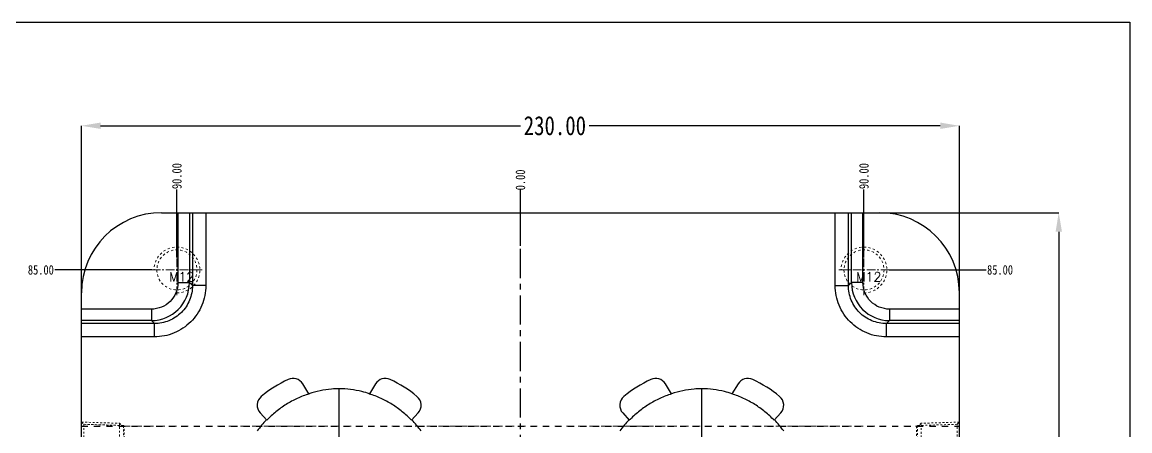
# Model space of a CAD drawing. Header units: millimetres. Extents: x 4 to 4769, y -754 to 1427.
# Drawn here: x 1903.6 to 2193.8, y 274.7 to 381.8 of the extents above; entities that cross this region are included whole.
import ezdxf

# ---------------------------------------------------------------- set-up
doc = ezdxf.new("R2010")
doc.units = ezdxf.units.MM
doc.header["$LTSCALE"] = 16.335
doc.header["$PDMODE"] = 3
doc.header["$PDSIZE"] = 0.3125
doc.linetypes.add('CENTER', pattern=[0.6, 0.375, -0.075, 0.075, -0.075])
doc.linetypes.add('HIDDEN', pattern=[0.2, 0.1, -0.1])
doc.layers.get('0').update_dxf_attribs({"linetype": 'CONTINUOUS'})
doc.layers.get('Defpoints').update_dxf_attribs({"linetype": 'CONTINUOUS'})
for name, color, linetype, lineweight in [('cool', 153, 'HIDDEN', 9), ('dim', 82, 'CONTINUOUS', 9), ('screw', 33, 'CONTINUOUS', 13)]:
    doc.layers.add(name, color=color, linetype=linetype, lineweight=lineweight)
doc.layers.add('DEFAULT_2', color=8, linetype='HIDDEN')
doc.styles.get("Standard").update_dxf_attribs({"font": 'txt', "width": 0.8})
doc.styles.add('TXT', font='txt.shx', dxfattribs={"bigfont": 'gbcbig.shx'})
doc.dimstyles.get("Standard").update_dxf_attribs({"dimtxt": 0.15625, "dimasz": 0.1875, "dimexe": 0.125, "dimexo": 0.0625, "dimtad": 0, "dimtih": 1, "dimtoh": 1, "dimdsep": 46, "dimtxsty": 'Standard', "dimcen": 0.09, "dimadec": 0, "dimazin": 0, "dimtp": 0.01, "dimtm": 0.01, "dimtfac": 1, "dimtofl": 0, "dimtmove": 0, "dimatfit": 3, "dimfxl": 0, "dimtolj": 1, "dimarcsym": 0})

# ---------------------------------------------------------------- blocks, each defined once
blk = doc.blocks.new('screw_m12_g')
at = {"layer": 'screw', "color": 1, "linetype": 'CENTER', "ltscale": 0.373186}
for p, q in [((0, -6.6), (0, 6.6)), ((-6.6, 0), (6.6, 0))]:
    blk.add_line(p, q, dxfattribs=at)
at = {"layer": 'screw', "color": 33, "linetype": 'HIDDEN', "ltscale": 0.373186}
blk.add_circle((0, 0), 5.25, dxfattribs=at)
at = {"layer": 'screw', "color": 92, "linetype": 'HIDDEN', "ltscale": 0.373186}
blk.add_arc((0, 0), 6, 270, 180, dxfattribs=at)
at = {"layer": 'screw', "color": 6, "style": 'TXT'}
blk.add_text('M12', height=2.4, dxfattribs=at).set_placement((-2.04, -3))
blk = doc.blocks.new('cool_jt_f11')
at = {"layer": 'cool', "ltscale": 0.3}
for p, q in [((0, 5.11), (0.58, 4.53)), ((0, 5.11), (10, 4.8)), ((0.58, 4.53), (0.58, -4.53)), ((11, 4.21), (0.58, 4.53)), ((0.58, 4.53), (11, 4.21)), ((10, 4.8), (10.58, 4.22)), ((10, 4.8), (10, -4.8)), ((11.21, 4), (11, 4.21)), ((11, -4.21), (11, 4.21)), ((11.21, -4), (11.21, 4)), ((0.58, -4.53), (0, -5.11)), ((0, -5.11), (10, -4.8)), ((0.58, -4.53), (11, -4.21)), ((10, -4.8), (10.58, -4.22)), ((11, -4.21), (11.21, -4))]:
    blk.add_line(p, q, dxfattribs=at)
blk = doc.blocks.new('*D147')
at = {"layer": 'Defpoints', "color": 0, "transparency": 16777216}
for p in [(2130.76, 316.89), (2156.14, 316.89), (2034.16, 231.89)]:
    blk.add_point(p, dxfattribs=at)
at = {"layer": 'dim', "color": 4, "lineweight": -2, "transparency": 16777216}
blk.add_line((2130.76, 316.89), (2156.14, 316.89), dxfattribs=at)
at = {"layer": 'dim', "color": 6, "transparency": 16777216, "insert": (2159.81, 316.89), "char_height": 2.5, "attachment_point": 5}
blk.add_mtext('\\A1;85.00', dxfattribs=at)
blk = doc.blocks.new('*D148')
at = {"layer": 'Defpoints', "color": 0, "transparency": 16777216}
for p in [(2034.16, 337.98), (2034.16, 323.23), (2034.16, 231.89)]:
    blk.add_point(p, dxfattribs=at)
at = {"layer": 'dim', "color": 4, "lineweight": -2, "transparency": 16777216}
blk.add_line((2034.16, 323.23), (2034.16, 337.98), dxfattribs=at)
at = {"layer": 'dim', "color": 6, "transparency": 16777216, "insert": (2034.16, 340.48), "char_height": 2.5, "attachment_point": 5, "rotation": 90}
blk.add_mtext('\\A1;0.00', dxfattribs=at)
blk = doc.blocks.new('*D149')
at = {"layer": 'Defpoints', "color": 0, "transparency": 16777216}
for p in [(2124.16, 337.98), (2124.16, 320.15), (2034.16, 231.89)]:
    blk.add_point(p, dxfattribs=at)
at = {"layer": 'dim', "color": 4, "lineweight": -2, "transparency": 16777216}
blk.add_line((2124.16, 320.15), (2124.16, 337.98), dxfattribs=at)
at = {"layer": 'dim', "color": 6, "transparency": 16777216, "insert": (2124.16, 341.48), "char_height": 2.5, "attachment_point": 5, "rotation": 90}
blk.add_mtext('\\A1;90.00', dxfattribs=at)
blk = doc.blocks.new('*D158')
at = {"layer": 'Defpoints', "color": 0, "transparency": 16777216}
for p in [(1912.19, 316.89), (1937.56, 316.89), (2034.16, 231.89)]:
    blk.add_point(p, dxfattribs=at)
at = {"layer": 'dim', "color": 4, "lineweight": -2, "transparency": 16777216}
blk.add_line((1937.56, 316.89), (1912.19, 316.89), dxfattribs=at)
at = {"layer": 'dim', "color": 6, "transparency": 16777216, "insert": (1908.52, 316.89), "char_height": 2.5, "attachment_point": 5}
blk.add_mtext('\\A1;85.00', dxfattribs=at)
blk = doc.blocks.new('*D159')
at = {"layer": 'Defpoints', "color": 0, "transparency": 16777216}
for p in [(1944.16, 337.98), (1944.16, 320.15), (2034.16, 231.89)]:
    blk.add_point(p, dxfattribs=at)
at = {"layer": 'dim', "color": 4, "lineweight": -2, "transparency": 16777216}
blk.add_line((1944.16, 320.15), (1944.16, 337.98), dxfattribs=at)
at = {"layer": 'dim', "color": 6, "transparency": 16777216, "insert": (1944.16, 341.48), "char_height": 2.5, "attachment_point": 5, "rotation": 90}
blk.add_mtext('\\A1;90.00', dxfattribs=at)
blk = doc.blocks.new('*D161')
at = {"color": 4, "lineweight": -2, "transparency": 16777216}
for p, q in [((1919.16, 290.92), (1919.16, 354.67)), ((1924.16, 354.67), (2034.19, 354.67)), ((2144.16, 354.67), (2052.19, 354.67)), ((2149.16, 290.92), (2149.16, 354.67))]:
    blk.add_line(p, q, dxfattribs=at)
at = {"color": 4, "transparency": 16777216}
for points in [[(1924.16, 355.51), (1924.16, 353.84), (1919.16, 354.67)], [(2144.16, 355.51), (2144.16, 353.84), (2149.16, 354.67)]]:
    blk.add_solid(points, dxfattribs=at)
at = {"layer": 'Defpoints', "color": 0, "transparency": 16777216}
for p in [(2149.16, 354.67), (1919.16, 290.92), (2149.16, 290.92)]:
    blk.add_point(p, dxfattribs=at)
at = {"color": 6, "transparency": 16777216, "insert": (2043.19, 354.67), "char_height": 5, "attachment_point": 5}
blk.add_mtext('\\A1;230.00', dxfattribs=at)
blk = doc.blocks.new('*D162')
at = {"color": 4, "lineweight": -2, "transparency": 16777216}
for p, q in [((2095, 331.89), (2175.19, 331.89)), ((2175.19, 326.89), (2175.19, 262.2)), ((2175.19, 136.89), (2175.19, 244.87)), ((2100.76, 131.89), (2175.19, 131.89))]:
    blk.add_line(p, q, dxfattribs=at)
at = {"color": 4, "transparency": 16777216}
for points in [[(2174.36, 326.89), (2176.03, 326.89), (2175.19, 331.89)], [(2174.36, 136.89), (2176.03, 136.89), (2175.19, 131.89)]]:
    blk.add_solid(points, dxfattribs=at)
at = {"layer": 'Defpoints', "color": 0, "transparency": 16777216}
for p in [(2095, 331.89), (2100.76, 131.89), (2175.19, 131.89)]:
    blk.add_point(p, dxfattribs=at)
at = {"color": 6, "transparency": 16777216, "insert": (2175.19, 253.53), "char_height": 5, "attachment_point": 5, "rotation": 90}
blk.add_mtext('\\A1;200.00', dxfattribs=at)

msp = doc.modelspace()

# ---------------------------------------------------------------- linework, layer by layer
at = {"color": 7, "linetype": 'Continuous'}
for p, q in [((1940.164, 331.885), (2128.164, 331.885)), ((1944.445, 331.885), (1944.445, 313.577)), ((1947.434, 331.885), (1947.434, 313.577)), ((1948.227, 331.885), (1948.227, 312.784)), ((1951.714, 331.885), (1951.714, 312.784)), ((2116.615, 312.784), (2116.615, 331.885)), ((2120.101, 312.784), (2120.101, 331.885)), ((2120.895, 313.577), (2120.895, 331.885)), ((2123.883, 313.577), (2123.883, 331.885)), ((1944.445, 313.577), (1947.434, 313.577)), ((1947.434, 313.577), (1948.227, 312.784)), ((2120.895, 313.577), (2120.101, 312.784)), ((2123.883, 313.577), (2120.895, 313.577)), ((1919.164, 152.885), (1919.164, 310.885)), ((1951.714, 312.784), (1948.227, 312.784)), ((2116.615, 312.784), (2120.101, 312.784)), ((2149.164, 152.885), (2149.164, 310.885)), ((1937.472, 306.604), (1919.164, 306.604)), ((1937.472, 306.604), (1937.472, 303.616)), ((2130.857, 306.604), (2130.857, 303.616)), ((2149.164, 306.604), (2130.857, 306.604)), ((1937.472, 303.616), (1919.164, 303.616)), ((1938.265, 302.822), (1919.164, 302.822)), ((1937.472, 303.616), (1938.265, 302.822)), ((1938.265, 299.336), (1938.265, 302.822)), ((2130.857, 303.616), (2130.063, 302.822)), ((2130.063, 299.336), (2130.063, 302.822)), ((2149.164, 302.822), (2130.063, 302.822)), ((2149.164, 303.616), (2130.857, 303.616)), ((1938.265, 299.336), (1919.164, 299.336)), ((2149.164, 299.336), (2130.063, 299.336)), ((1978.749, 284.426), (1977.133, 287.033)), ((1986.664, 179.024), (1986.664, 285.752)), ((1996.196, 287.033), (1994.579, 284.426)), ((2073.749, 284.426), (2072.133, 287.033)), ((2081.664, 179.024), (2081.664, 285.752)), ((2091.196, 287.033), (2089.579, 284.426)), ((1965.947, 279.413), (1967.687, 277.467)), ((2005.642, 277.467), (2007.381, 279.413)), ((2060.947, 279.413), (2062.687, 277.467)), ((2100.642, 277.467), (2102.381, 279.413))]:
    msp.add_line(p, q, dxfattribs=at)
at = {"color": 1, "linetype": 'CENTER', "ltscale": 1.243955}
msp.add_line((2034.164, 131.885), (2034.164, 331.885), dxfattribs=at)
msp.add_lwpolyline([(1757.559, 381.837), (2193.818, 381.837), (2193.818, 71.086), (1757.559, 71.086)], close=True)
at = {"color": 7, "linetype": 'Continuous'}
for centre, radius, start, end in [((1940.164, 310.885), 21, 90, 180), ((2128.164, 310.885), 21, 0, 90), ((1937.455, 313.594), 9.978, 270.096, 359.904), ((2130.873, 313.594), 9.978, 180.09599, 269.90401), ((1987.123, 258.492), 32.733, 114.9445, 129.56742), ((1974.583, 285.451), 3, 31.80652, 114.9445), ((1998.745, 285.451), 3, 65.0555, 148.19348), ((1986.206, 258.492), 32.733, 50.43259, 65.0555), ((2082.123, 258.492), 32.733, 114.9445, 129.56741), ((2069.583, 285.451), 3, 31.80652, 114.9445), ((2093.745, 285.451), 3, 65.0555, 148.19348), ((2081.206, 258.492), 32.733, 50.43258, 65.0555), ((1968.183, 281.412), 3, 129.56742, 221.80652), ((2005.145, 281.412), 3, 318.19348, 50.43259), ((2063.183, 281.412), 3, 129.56741, 221.80652), ((2100.145, 281.412), 3, 318.19348, 50.43258), ((1987.249, 258.4), 27.42, 135.71897, 143.53935), ((1986.08, 258.4), 27.42, 36.46535, 44.28102), ((2082.249, 258.4), 27.42, 135.71897, 143.53935), ((2081.08, 258.4), 27.42, 36.46535, 44.28101)]:
    msp.add_arc(centre, radius, start, end, dxfattribs=at)
for points, knots in [([(1944.445, 313.577), (1944.445, 312.67), (1944.085, 310.835), (1942.534, 308.515), (1940.214, 306.964), (1938.379, 306.604), (1937.472, 306.604)], [0, 0, 0, 0, 0.2500344, 0.5000269, 0.7499755, 1, 1, 1, 1]), ([(2130.857, 306.604), (2129.949, 306.604), (2128.114, 306.964), (2125.794, 308.515), (2124.243, 310.836), (2123.883, 312.67), (2123.883, 313.577)], [0, 0, 0, 0, 0.2500344, 0.5000269, 0.7499755, 1, 1, 1, 1]), ([(1951.714, 312.784), (1951.714, 311.905), (1951.542, 310.142), (1950.775, 307.602), (1949.526, 305.26), (1947.843, 303.207), (1945.791, 301.524), (1943.448, 300.275), (1940.908, 299.508), (1939.145, 299.336), (1938.265, 299.336)], [0, 0, 0, 0, 0.1250013, 0.2499868, 0.3749739, 0.4999592, 0.624946, 0.7499498, 0.8749783, 1, 1, 1, 1]), ([(1948.227, 312.784), (1948.229, 312.133), (1948.105, 310.825), (1947.541, 308.941), (1946.618, 307.202), (1945.371, 305.679), (1943.849, 304.432), (1942.11, 303.509), (1940.225, 302.945), (1938.917, 302.821), (1938.265, 302.822)], [0, 0, 0, 0, 0.1249766, 0.2499573, 0.3749548, 0.4999589, 0.6249644, 0.7499789, 0.8750029, 1, 1, 1, 1]), ([(2130.063, 299.336), (2129.184, 299.336), (2127.421, 299.508), (2124.881, 300.275), (2122.539, 301.523), (2120.487, 303.206), (2118.803, 305.259), (2117.554, 307.601), (2116.787, 310.142), (2116.615, 311.905), (2116.615, 312.784)], [0, 0, 0, 0, 0.1250013, 0.2499868, 0.3749739, 0.4999592, 0.624946, 0.7499498, 0.8749783, 1, 1, 1, 1]), ([(2130.063, 302.822), (2129.412, 302.821), (2128.104, 302.945), (2126.22, 303.508), (2124.481, 304.431), (2122.958, 305.678), (2121.711, 307.201), (2120.788, 308.94), (2120.224, 310.825), (2120.1, 312.132), (2120.101, 312.784)], [0, 0, 0, 0, 0.1249766, 0.2499573, 0.3749548, 0.4999589, 0.6249644, 0.7499789, 0.8750029, 1, 1, 1, 1]), ([(1986.664, 285.752), (1985.993, 285.752), (1983.312, 285.626), (1980.661, 285.049), (1978.749, 284.426)], [0, 0, 0, 0, 0.2503445, 1, 1, 1, 1]), ([(1994.579, 284.426), (1993.941, 284.634), (1991.366, 285.377), (1988.674, 285.752), (1986.664, 285.752)], [0, 0, 0, 0, 0.2503959, 1, 1, 1, 1]), ([(2081.664, 285.752), (2080.993, 285.752), (2078.312, 285.626), (2075.661, 285.049), (2073.749, 284.426)], [0, 0, 0, 0, 0.2503445, 1, 1, 1, 1]), ([(2089.579, 284.426), (2088.941, 284.634), (2086.366, 285.377), (2083.674, 285.752), (2081.664, 285.752)], [0, 0, 0, 0, 0.2503959, 1, 1, 1, 1]), ([(1978.77, 284.394), (1977.723, 284.055), (1975.667, 283.258), (1972.754, 281.689), (1970.066, 279.761), (1968.448, 278.261), (1967.687, 277.467)], [0, 0, 0, 0, 0.2499643, 0.4999799, 0.7500181, 1, 1, 1, 1]), ([(2005.642, 277.467), (2004.88, 278.261), (2003.263, 279.761), (2000.574, 281.689), (1997.662, 283.258), (1995.605, 284.055), (1994.559, 284.394)], [0, 0, 0, 0, 0.2499819, 0.5000201, 0.7500357, 1, 1, 1, 1]), ([(2073.77, 284.394), (2072.723, 284.055), (2070.667, 283.258), (2067.754, 281.689), (2065.066, 279.761), (2063.448, 278.261), (2062.687, 277.467)], [0, 0, 0, 0, 0.2499643, 0.4999799, 0.7500181, 1, 1, 1, 1]), ([(2100.642, 277.467), (2099.88, 278.261), (2098.263, 279.761), (2095.574, 281.689), (2092.662, 283.258), (2090.605, 284.055), (2089.559, 284.394)], [0, 0, 0, 0, 0.2499819, 0.5000201, 0.7500357, 1, 1, 1, 1])]:
    msp.add_open_spline(points, degree=3, knots=knots, dxfattribs=at)
at = {"layer": 'cool', "ltscale": 0.932966}
msp.add_line((1930.374, 275.885), (2137.954, 275.885), dxfattribs=at)
at = {"layer": 'DEFAULT_2', "color": 8, "linetype": 'HIDDEN'}
for p, q in [((1978.749, 284.426), (1978.77, 284.394)), ((1994.559, 284.394), (1994.579, 284.426)), ((2073.749, 284.426), (2073.77, 284.394)), ((2089.559, 284.394), (2089.579, 284.426)), ((1919.164, 275.885), (2149.164, 275.885))]:
    msp.add_line(p, q, dxfattribs=at)

# ---------------------------------------------------------------- block references
at = {"layer": 'cool', "ltscale": 0.932966}
msp.add_blockref('cool_jt_f11', (1919.164, 271.885), dxfattribs=at)
at = {"layer": 'cool', "ltscale": 0.932966, "rotation": 180}
msp.add_blockref('cool_jt_f11', (2149.164, 271.885), dxfattribs=at)
at = {"layer": 'screw'}
for p in [(1944.164, 316.885), (2124.164, 316.885)]:
    msp.add_blockref('screw_m12_g', p, dxfattribs=at)

# ---------------------------------------------------------------- dimensions: what is measured, and where the dimension line sits
dim = msp.add_linear_dim(base=(2149.164, 354.674), p1=(1919.164, 290.922), p2=(2149.164, 290.922), dimstyle='Standard', override={"dimtxt": 5, "dimasz": 5, "dimexe": 0, "dimexo": 0, "dimgap": 0, "dimtih": 0, "dimtoh": 0, "dimzin": 0, "dimcen": 0, "dimclrd": 4, "dimclre": 4, "dimclrt": 6, "dimtp": 0, "dimtm": 0, "dimtzin": 0})
dim.commit()
dim.dimension.update_dxf_attribs({"geometry": '*D161', "text_midpoint": (2043.189, 354.674), "dimtype": 160})
dim = msp.add_linear_dim(base=(2175.193, 131.885), p1=(2095.004, 331.885), p2=(2100.76, 131.885), angle=90, dimstyle='Standard', override={"dimtxt": 5, "dimasz": 5, "dimexe": 0, "dimexo": 0, "dimgap": 0, "dimtih": 0, "dimtoh": 0, "dimzin": 0, "dimcen": 0, "dimclrd": 4, "dimclre": 4, "dimclrt": 6, "dimtp": 0, "dimtm": 0, "dimtzin": 0})
dim.commit()
dim.dimension.update_dxf_attribs({"geometry": '*D162', "text_midpoint": (2175.193, 253.534), "dimtype": 160})
at = {"layer": 'dim'}
for feature_location, offset, dtype, origin, picture, middle in [((1944.164, 320.145), (0, 17.837), 1, (2034.164, 231.885), '*D159', (1944.164, 341.483)), ((2124.164, 320.145), (0, 17.837), 1, (2034.164, 231.885), '*D149', (2124.164, 341.483)), ((2034.164281638, 323.23428111), (0, 14.74835234), 1, (2034.164281638, 231.885205182), '*D148', (2034.164281638, 340.482633451)), ((1937.564, 316.885), (-25.379, 0), 0, (2034.164, 231.885), '*D158', (1908.519, 316.885)), ((2130.764, 316.885), (25.379, 0), 0, (2034.164, 231.885), '*D147', (2159.81, 316.885))]:
    dim = msp.add_ordinate_dim(feature_location=feature_location, offset=offset, dtype=dtype, origin=origin, dimstyle='Standard', override={"dimtxt": 2.5, "dimasz": 2, "dimexe": 0, "dimexo": 0, "dimgap": 0, "dimtih": 0, "dimtoh": 0, "dimzin": 0, "dimcen": 0, "dimclrd": 4, "dimclre": 4, "dimclrt": 6, "dimtp": 0, "dimtm": 0, "dimtzin": 0}, dxfattribs=at)
    dim.commit()
    dim.dimension.update_dxf_attribs({"geometry": picture, "text_midpoint": middle})

doc.saveas('drawing.dxf')
